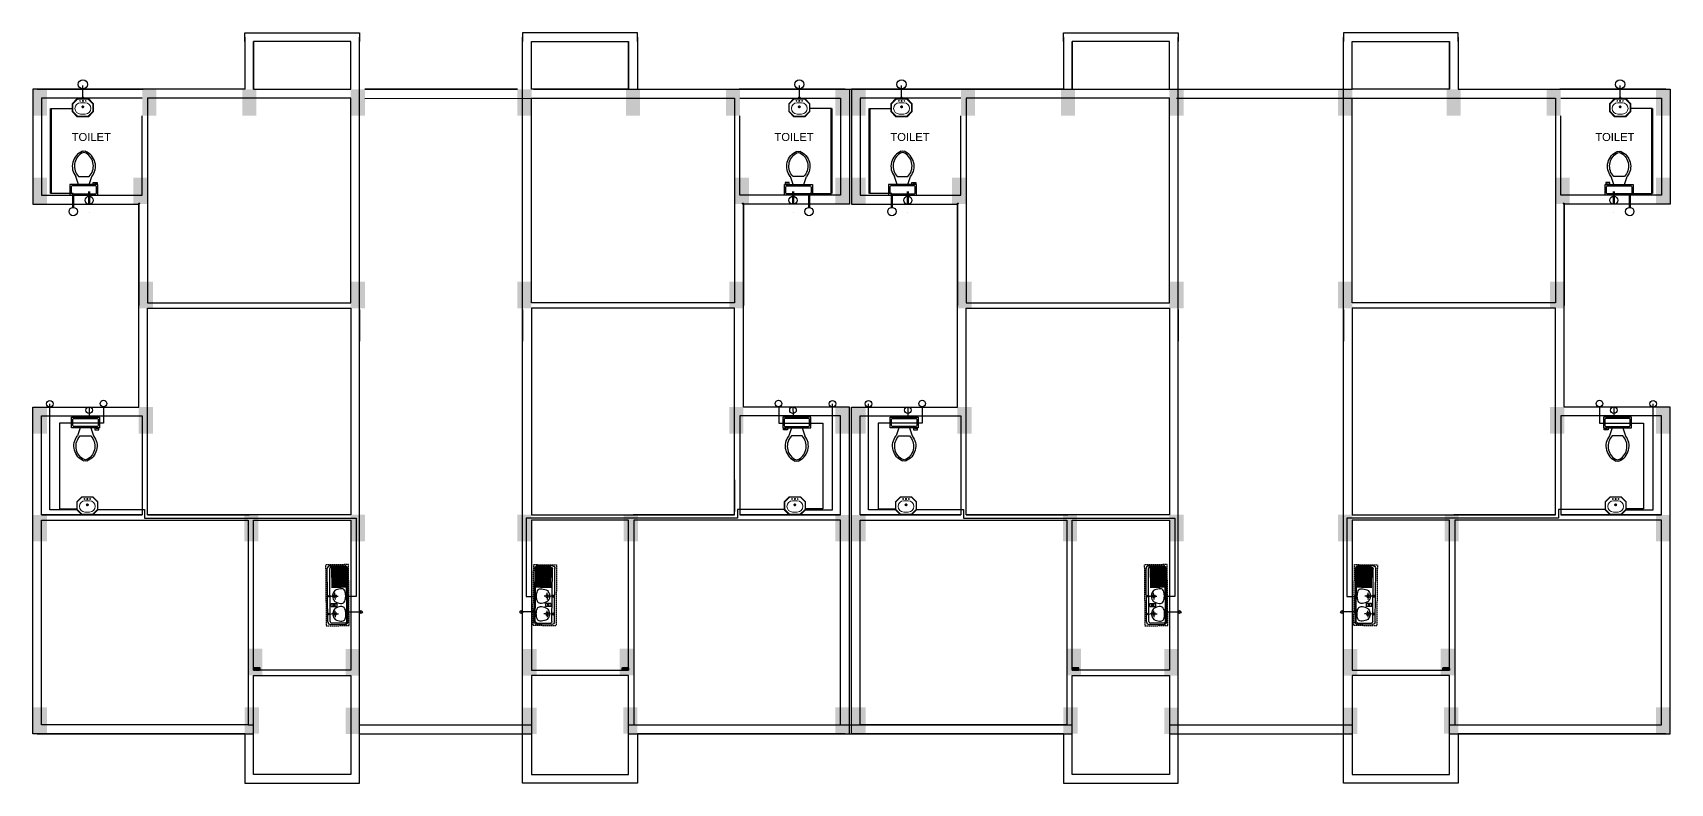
# Model space of a CAD drawing. Header units: metres. Extents: x -2370498 to 1228044, y -644254 to 236701.
# Drawn here: x 319093 to 365446, y -2866 to 18384 of the extents above; entities that cross this region are included whole.
import ezdxf

# ---------------------------------------------------------------- set-up
doc = ezdxf.new("R2010")
doc.units = ezdxf.units.M
doc.header["$MEASUREMENT"] = 0
doc.linetypes.add('AI9-LType1', pattern=[0.879429, 0.586286, -0.293143])
for name, color, linetype in [('Beam', 6, 'Continuous'), ('text', 1, 'Continuous'), ('TOILET SAMBLE', 181, 'Continuous')]:
    doc.layers.add(name, color=color, linetype=linetype)
doc.styles.get("Standard").update_dxf_attribs({"font": 'arial.ttf'})

# ---------------------------------------------------------------- blocks, each defined once
blk = doc.blocks.new('Toilet - top')
for p, q in [((-10, -8.5), (-8, -8.5)), ((-10, -9.5), (-10, -8.5)), ((-7, -9.5), (-10, -9.5)), ((-8, -8.5), (-8, -8)), ((-7, -8), (-7, -9.5)), ((-4, -8), (-6, -14)), ((4, -8), (6, -14)), ((9.5, -6), (9.5, -2)), ((4, -14), (-4, -14))]:
    blk.add_line(p, q)
blk.add_lwpolyline([(10.5, -8), (10.5, 0), (-10.5, 0), (-10.5, -8)], close=True)
for points in [[(-9.5, -2), (-9.5, -6)], [(8.5, -1), (-8.5, -1)], [(-8.5, -7), (8.5, -7)]]:
    blk.add_lwpolyline(points)
for centre, radius, start, end in [((-8.6, -1.9), 0.884, 81.8699, 188.1301), ((-8.6, -6.1), 0.884, 171.8699, 278.1301), ((8.6, -1.9), 0.884, 351.8699, 98.1301), ((8.6, -6.1), 0.884, 261.8699, 8.1301), ((3.5, -21.6), 12.2, 141.4691, 247.9714), ((4.2, -21.8), 11.3, 136.3677, 238.9468), ((-3.5, -21.6), 12.2, 292.0284, 38.5307), ((-4.2, -21.8), 11.3, 301.053, 43.6321), ((0, -27.9), 4, 245.7318, 294.2682), ((0, -29), 4, 254.8605, 285.1395)]:
    blk.add_arc(centre, radius, start, end)
blk = doc.blocks.new('OPERA  600x510x850 ( врезная)')
at = {"lineweight": 13}
for p, q in [((-313, 15), (-453, -128)), ((-307, 0), (-439, -135)), ((-313, 15), (7, 15)), ((-307, 0), (0, 0)), ((0, 0), (132, -135)), ((7, 15), (147, -128)), ((-453, -353), (-453, -128)), ((-453, -240), (-453, -128)), ((-453, -353), (-313, -495)), ((-439, -244), (-439, -135)), ((-439, -346), (-439, -135)), ((-439, -346), (-306, -481)), ((0, -481), (132, -346)), ((7, -495), (147, -353)), ((132, -135), (132, -346)), ((147, -128), (147, -353)), ((7, -495), (-313, -495)), ((0, -481), (-306, -481))]:
    blk.add_line(p, q, dxfattribs=at)
at = {"lineweight": 5}
for p, q in [((-248, -50), (-220, -50)), ((-233, -36), (-233, -63)), ((-88, -101), (-219, -101)), ((-88, -421), (-219, -421)), ((-190, -215), (-115, -215)), ((-175, -50), (-132, -50)), ((-153, -32), (-153, -69)), ((-153, -178), (-153, -251)), ((-90, -50), (-59, -50)), ((-73, -37), (-73, -64))]:
    blk.add_line(p, q, dxfattribs=at)
for centre, radius in [((-233, -50), 10), ((-153, -215), 30), ((-153, -50), 15), ((-73, -50), 10)]:
    blk.add_circle(centre, radius, dxfattribs=at)
at = {"lineweight": 13}
blk.add_circle((-153, -215), 25, dxfattribs=at)
at = {"lineweight": 5}
for centre, start, end in [((-219, -261), 90, 270), ((-88, -261), 270, 90)]:
    blk.add_arc(centre, 160, start, end, dxfattribs=at)
blk = doc.blocks.new('20')
at = {"color": 0, "linetype": 'AI9-LType1'}
for p, q in [((3814.6, 13586.9), (3814.6, 13516.5)), ((4002.2, 13586.9), (3814.6, 13586.9)), ((4002.2, 13516.5), (4002.2, 13586.9)), ((3814.6, 13516.5), (4002.2, 13516.5))]:
    blk.add_line(p, q, dxfattribs=at)
at = {"color": 0}
for p, q in [((3817.9, 13529.2), (3817.9, 13575.7)), ((3821.4, 13534), (3821.4, 13575.5)), ((3885.3, 13574.4), (3822.7, 13574.5)), ((3885.3, 13572.5), (3822.7, 13572.6)), ((3885.3, 13570.6), (3822.7, 13570.7)), ((3885.3, 13568.7), (3822.7, 13568.8)), ((3885.3, 13566.8), (3822.7, 13566.9)), ((3885.3, 13564.9), (3822.7, 13565)), ((3885.3, 13563), (3822.7, 13563.1)), ((3885.3, 13561.1), (3822.7, 13561.2)), ((3885.3, 13559.2), (3822.7, 13559.3)), ((3885.3, 13557.3), (3822.7, 13557.4)), ((3885.3, 13555.4), (3822.7, 13555.5)), ((3885.3, 13576.3), (3823.6, 13576.4)), ((3825.5, 13583.3), (3990.4, 13583.3)), ((3989.5, 13580.4), (3826.3, 13580.4)), ((3911.1, 13548.6), (3911.1, 13554.3)), ((3966, 13548.6), (3966, 13554.3)), ((3994.4, 13575.5), (3994.4, 13534)), ((3998, 13529.2), (3998, 13575.7)), ((3885.3, 13553.5), (3822.7, 13553.6)), ((3885.3, 13551.6), (3822.7, 13551.7)), ((3885.3, 13549.7), (3822.7, 13549.8)), ((3885.3, 13547.8), (3822.7, 13547.9)), ((3885.3, 13545.9), (3822.7, 13546)), ((3885.3, 13544), (3822.7, 13544.1)), ((3885.3, 13542.1), (3822.7, 13542.2)), ((3885.3, 13540.2), (3822.7, 13540.3)), ((3885.3, 13538.3), (3822.7, 13538.4)), ((3885.3, 13536.4), (3822.7, 13536.4)), ((3822.7, 13534.5), (3885.3, 13534.4)), ((3990.4, 13521.6), (3825.5, 13521.6)), ((3989.5, 13529.1), (3826.3, 13529.1)), ((3906.8, 13544.3), (3901.1, 13544.3)), ((3911.1, 13540), (3911.1, 13534.3)), ((3911.1, 13522.2), (3911.1, 13533.2)), ((3915.4, 13544.3), (3921.1, 13544.3)), ((3933.9, 13533.5), (3933.9, 13548.3)), ((3935.1, 13549.5), (3942, 13549.5)), ((3942, 13532.3), (3935.1, 13532.3)), ((3943.2, 13533.5), (3943.2, 13548.3)), ((3961.7, 13544.3), (3956, 13544.3)), ((3966, 13540), (3966, 13534.3)), ((3966, 13522.2), (3966, 13533.2)), ((3970.3, 13544.3), (3976, 13544.3))]:
    blk.add_line(p, q, dxfattribs=at)
for centre, radius in [((3911.1, 13544.3), 4.3), ((3911.1, 13525.7), 2.42), ((3911.1, 13544.3), 1.72), ((3938.6, 13541), 3.11), ((3938.6, 13541), 1.99), ((3966, 13544.3), 4.3), ((3966, 13525.7), 2.42), ((3966, 13544.3), 1.72)]:
    blk.add_circle(centre, radius, dxfattribs=at)
for points in [[(3825.5, 13583.3), (3821.3, 13583.3), (3817.9, 13579.9), (3817.9, 13575.7)], [(3826.3, 13580.4), (3823.6, 13580.4), (3821.4, 13578.2), (3821.4, 13575.5)], [(3889.4, 13568.3), (3888.4, 13566.1), (3888.2, 13563.7), (3888.6, 13561.4)], [(3888.6, 13561.4), (3889.4, 13555.3), (3891.3, 13549.4), (3894.3, 13544)], [(3892, 13572.6), (3890.8, 13571.4), (3889.9, 13569.9), (3889.4, 13568.3)], [(3906.7, 13577.1), (3901.5, 13576.9), (3896.4, 13575.4), (3892, 13572.6)], [(3908.4, 13577.3), (3907.8, 13577.2), (3907.3, 13577.1), (3906.7, 13576.9)], [(3915.7, 13577.1), (3913.2, 13577.5), (3910.8, 13577.6), (3908.4, 13577.3)], [(3930.4, 13572.6), (3925.9, 13575.4), (3920.9, 13576.9), (3915.7, 13577.1)], [(3928, 13544), (3931, 13549.4), (3932.9, 13555.3), (3933.7, 13561.4)], [(3933, 13568.3), (3932.5, 13569.9), (3931.6, 13571.4), (3930.4, 13572.6)], [(3933.7, 13561.4), (3934.2, 13563.7), (3933.9, 13566.1), (3933, 13568.3)], [(3944.1, 13568.3), (3943.2, 13566.1), (3942.9, 13563.7), (3943.4, 13561.4)], [(3943.4, 13561.4), (3944.1, 13555.3), (3946.1, 13549.4), (3949, 13544)], [(3946.7, 13572.6), (3945.5, 13571.4), (3944.6, 13569.9), (3944.1, 13568.3)], [(3961.4, 13577.1), (3956.2, 13576.9), (3951.1, 13575.4), (3946.7, 13572.6)], [(3968.7, 13577.3), (3966.3, 13577.6), (3963.8, 13577.5), (3961.4, 13577.1)], [(3970.4, 13576.9), (3969.8, 13577.1), (3969.3, 13577.2), (3968.7, 13577.3)], [(3985.1, 13572.6), (3980.7, 13575.4), (3975.6, 13576.9), (3970.4, 13577.1)], [(3982.8, 13544), (3985.8, 13549.4), (3987.7, 13555.3), (3988.5, 13561.4)], [(3987.7, 13568.3), (3987.2, 13569.9), (3986.3, 13571.4), (3985.1, 13572.6)], [(3988.5, 13561.4), (3988.9, 13563.7), (3988.7, 13566.1), (3987.7, 13568.3)], [(3994.4, 13575.5), (3994.4, 13578.2), (3992.2, 13580.4), (3989.5, 13580.4)], [(3998, 13575.7), (3998, 13579.9), (3994.6, 13583.3), (3990.4, 13583.3)], [(3817.9, 13529.2), (3817.9, 13525), (3821.3, 13521.6), (3825.5, 13521.6)], [(3821.4, 13534), (3821.4, 13531.3), (3823.6, 13529.1), (3826.3, 13529.1)], [(3894.3, 13544), (3897.4, 13541), (3901.3, 13538.9), (3905.5, 13537.8)], [(3905.5, 13537.8), (3909.2, 13536.7), (3913.1, 13536.7), (3916.8, 13537.8)], [(3916.8, 13537.8), (3921.1, 13538.9), (3924.9, 13541), (3928, 13544)], [(3935.1, 13549.5), (3934.4, 13549.5), (3933.9, 13549), (3933.9, 13548.3)], [(3933.9, 13533.5), (3933.9, 13532.8), (3934.4, 13532.3), (3935.1, 13532.3)], [(3943.2, 13548.3), (3943.2, 13549), (3942.6, 13549.5), (3942, 13549.5)], [(3942, 13532.3), (3942.6, 13532.3), (3943.2, 13532.8), (3943.2, 13533.5)], [(3949, 13544), (3952.2, 13541), (3956, 13538.9), (3960.3, 13537.8)], [(3960.3, 13537.8), (3963.9, 13536.7), (3967.9, 13536.7), (3971.6, 13537.8)], [(3971.6, 13537.8), (3975.8, 13538.9), (3979.7, 13541), (3982.8, 13544)], [(3989.5, 13529.1), (3992.2, 13529.1), (3994.4, 13531.3), (3994.4, 13534)], [(3990.4, 13521.6), (3994.6, 13521.6), (3998, 13525), (3998, 13529.2)]]:
    blk.add_open_spline(points, degree=3, dxfattribs=at)

msp = doc.modelspace()

# ---------------------------------------------------------------- hatches: boundary and pattern name
at = {"layer": 'Beam', "true_color": 0xed1f24}
h = msp.add_hatch(color=240, dxfattribs=at)
h.dxf.hatch_style = 1
h.paths.add_polyline_path([(319492.96751, 16785.17393), (319092.96751, 16785.17393), (319092.96751, 16035.17393), (319492.96751, 16035.17393)])
h = msp.add_hatch(color=240, dxfattribs=at)
h.dxf.hatch_style = 1
h.paths.add_polyline_path([(322592.49871, 16784.54225), (322192.49871, 16784.54225), (322192.49871, 16034.54225), (322592.49871, 16034.54225)])
h = msp.add_hatch(color=240, dxfattribs=at)
h.dxf.hatch_style = 1
h.paths.add_polyline_path([(325422.15796, 16783.54258), (325022.15796, 16783.54258), (325022.15796, 16033.54258), (325422.15796, 16033.54258)])
h = msp.add_hatch(color=240, dxfattribs=at)
h.dxf.hatch_style = 1
h.paths.add_polyline_path([(328493.90528, 16784.2246), (328093.90528, 16784.2246), (328093.90528, 16034.2246), (328493.90528, 16034.2246)])
h = msp.add_hatch(color=240, dxfattribs=at)
h.dxf.hatch_style = 1
h.paths.add_polyline_path([(332811.3617, 16784.2246), (333211.3617, 16784.2246), (333211.3617, 16034.2246), (332811.3617, 16034.2246)])
h = msp.add_hatch(color=240, dxfattribs=at)
h.dxf.hatch_style = 1
h.paths.add_polyline_path([(335883.10903, 16783.54258), (336283.10903, 16783.54258), (336283.10903, 16033.54258), (335883.10903, 16033.54258)])
h = msp.add_hatch(color=240, dxfattribs=at)
h.dxf.hatch_style = 1
h.paths.add_polyline_path([(338712.76828, 16784.54225), (339112.76828, 16784.54225), (339112.76828, 16034.54225), (338712.76828, 16034.54225)])
h = msp.add_hatch(color=240, dxfattribs=at)
h.dxf.hatch_style = 1
h.paths.add_polyline_path([(341812.29947, 16785.17393), (342212.29947, 16785.17393), (342212.29947, 16035.17393), (341812.29947, 16035.17393)])
h = msp.add_hatch(color=240, dxfattribs=at)
h.dxf.hatch_style = 1
h.paths.add_polyline_path([(342667.49212, 16785.17393), (342267.49212, 16785.17393), (342267.49212, 16035.17393), (342667.49212, 16035.17393)])
h = msp.add_hatch(color=240, dxfattribs=at)
h.dxf.hatch_style = 1
h.paths.add_polyline_path([(345767.02332, 16784.54225), (345367.02332, 16784.54225), (345367.02332, 16034.54225), (345767.02332, 16034.54225)])
h = msp.add_hatch(color=240, dxfattribs=at)
h.dxf.hatch_style = 1
h.paths.add_polyline_path([(348596.68256, 16783.54258), (348196.68256, 16783.54258), (348196.68256, 16033.54258), (348596.68256, 16033.54258)])
h = msp.add_hatch(color=240, dxfattribs=at)
h.dxf.hatch_style = 1
h.paths.add_polyline_path([(351668.42989, 16784.2246), (351268.42989, 16784.2246), (351268.42989, 16034.2246), (351668.42989, 16034.2246)])
h = msp.add_hatch(color=240, dxfattribs=at)
h.dxf.hatch_style = 1
h.paths.add_polyline_path([(356044.89745, 16784.2246), (356444.89745, 16784.2246), (356444.89745, 16034.2246), (356044.89745, 16034.2246)])
h = msp.add_hatch(color=240, dxfattribs=at)
h.dxf.hatch_style = 1
h.paths.add_polyline_path([(359116.64478, 16783.54258), (359516.64478, 16783.54258), (359516.64478, 16033.54258), (359116.64478, 16033.54258)])
h = msp.add_hatch(color=240, dxfattribs=at)
h.dxf.hatch_style = 1
h.paths.add_polyline_path([(361946.30403, 16784.54225), (362346.30403, 16784.54225), (362346.30403, 16034.54225), (361946.30403, 16034.54225)])
h = msp.add_hatch(color=240, dxfattribs=at)
h.dxf.hatch_style = 1
h.paths.add_polyline_path([(365045.83522, 16785.17393), (365445.83522, 16785.17393), (365445.83522, 16035.17393), (365045.83522, 16035.17393)])
h = msp.add_hatch(color=240, dxfattribs=at)
h.dxf.hatch_style = 1
h.paths.add_polyline_path([(319494.21951, 14284.1308), (319094.21951, 14284.1308), (319094.21951, 13534.1308), (319494.21951, 13534.1308)])
h = msp.add_hatch(color=240, dxfattribs=at)
h.dxf.hatch_style = 1
h.paths.add_polyline_path([(322341.21982, 14284.1308), (321941.21982, 14284.1308), (321941.21982, 13534.1308), (322341.21982, 13534.1308)])
h = msp.add_hatch(color=240, dxfattribs=at)
h.dxf.hatch_style = 1
h.paths.add_polyline_path([(338964.04716, 14284.1308), (339364.04716, 14284.1308), (339364.04716, 13534.1308), (338964.04716, 13534.1308)])
h = msp.add_hatch(color=240, dxfattribs=at)
h.dxf.hatch_style = 1
h.paths.add_polyline_path([(341811.04747, 14284.1308), (342211.04747, 14284.1308), (342211.04747, 13534.1308), (341811.04747, 13534.1308)])
h = msp.add_hatch(color=240, dxfattribs=at)
h.dxf.hatch_style = 1
h.paths.add_polyline_path([(342668.74412, 14284.1308), (342268.74412, 14284.1308), (342268.74412, 13534.1308), (342668.74412, 13534.1308)])
h = msp.add_hatch(color=240, dxfattribs=at)
h.dxf.hatch_style = 1
h.paths.add_polyline_path([(345515.74443, 14284.1308), (345115.74443, 14284.1308), (345115.74443, 13534.1308), (345515.74443, 13534.1308)])
h = msp.add_hatch(color=240, dxfattribs=at)
h.dxf.hatch_style = 1
h.paths.add_polyline_path([(362197.58291, 14284.1308), (362597.58291, 14284.1308), (362597.58291, 13534.1308), (362197.58291, 13534.1308)])
h = msp.add_hatch(color=240, dxfattribs=at)
h.dxf.hatch_style = 1
h.paths.add_polyline_path([(365044.58322, 14284.1308), (365444.58322, 14284.1308), (365444.58322, 13534.1308), (365044.58322, 13534.1308)])
h = msp.add_hatch(color=240, dxfattribs=at)
h.dxf.hatch_style = 1
h.paths.add_polyline_path([(322494.21951, 11334.1308), (322094.21951, 11334.1308), (322094.21951, 10584.1308), (322494.21951, 10584.1308)])
h = msp.add_hatch(color=240, dxfattribs=at)
h.dxf.hatch_style = 1
h.paths.add_polyline_path([(328494.21951, 11334.1308), (328094.21951, 11334.1308), (328094.21951, 10584.1308), (328494.21951, 10584.1308)])
h = msp.add_hatch(color=240, dxfattribs=at)
h.dxf.hatch_style = 1
h.paths.add_polyline_path([(332811.04747, 11334.1308), (333211.04747, 11334.1308), (333211.04747, 10584.1308), (332811.04747, 10584.1308)])
h = msp.add_hatch(color=240, dxfattribs=at)
h.dxf.hatch_style = 1
h.paths.add_polyline_path([(338811.04747, 11334.1308), (339211.04747, 11334.1308), (339211.04747, 10584.1308), (338811.04747, 10584.1308)])
h = msp.add_hatch(color=240, dxfattribs=at)
h.dxf.hatch_style = 1
h.paths.add_polyline_path([(345668.74412, 11334.1308), (345268.74412, 11334.1308), (345268.74412, 10584.1308), (345668.74412, 10584.1308)])
h = msp.add_hatch(color=240, dxfattribs=at)
h.dxf.hatch_style = 1
h.paths.add_polyline_path([(351668.74412, 11334.1308), (351268.74412, 11334.1308), (351268.74412, 10584.1308), (351668.74412, 10584.1308)])
h = msp.add_hatch(color=240, dxfattribs=at)
h.dxf.hatch_style = 1
h.paths.add_polyline_path([(356044.58322, 11334.1308), (356444.58322, 11334.1308), (356444.58322, 10584.1308), (356044.58322, 10584.1308)])
h = msp.add_hatch(color=240, dxfattribs=at)
h.dxf.hatch_style = 1
h.paths.add_polyline_path([(362044.58322, 11334.1308), (362444.58322, 11334.1308), (362444.58322, 10584.1308), (362044.58322, 10584.1308)])
h = msp.add_hatch(color=240, dxfattribs=at)
h.dxf.hatch_style = 1
h.paths.add_polyline_path([(319494.21951, 7782.79871), (319094.21951, 7782.79871), (319094.21951, 7032.79871), (319494.21951, 7032.79871)])
h = msp.add_hatch(color=240, dxfattribs=at)
h.dxf.hatch_style = 1
h.paths.add_polyline_path([(322494.91527, 7785.07562), (322094.91527, 7785.07562), (322094.91527, 7035.07562), (322494.91527, 7035.07562)])
h = msp.add_hatch(color=240, dxfattribs=at)
h.dxf.hatch_style = 1
h.paths.add_polyline_path([(338810.35171, 7785.07562), (339210.35171, 7785.07562), (339210.35171, 7035.07562), (338810.35171, 7035.07562)])
h = msp.add_hatch(color=240, dxfattribs=at)
h.dxf.hatch_style = 1
h.paths.add_polyline_path([(341811.04747, 7782.79871), (342211.04747, 7782.79871), (342211.04747, 7032.79871), (341811.04747, 7032.79871)])
h = msp.add_hatch(color=240, dxfattribs=at)
h.dxf.hatch_style = 1
h.paths.add_polyline_path([(342668.74412, 7782.79871), (342268.74412, 7782.79871), (342268.74412, 7032.79871), (342668.74412, 7032.79871)])
h = msp.add_hatch(color=240, dxfattribs=at)
h.dxf.hatch_style = 1
h.paths.add_polyline_path([(345669.43988, 7785.07562), (345269.43988, 7785.07562), (345269.43988, 7035.07562), (345669.43988, 7035.07562)])
h = msp.add_hatch(color=240, dxfattribs=at)
h.dxf.hatch_style = 1
h.paths.add_polyline_path([(362043.88746, 7785.07562), (362443.88746, 7785.07562), (362443.88746, 7035.07562), (362043.88746, 7035.07562)])
h = msp.add_hatch(color=240, dxfattribs=at)
h.dxf.hatch_style = 1
h.paths.add_polyline_path([(365044.58322, 7782.79871), (365444.58322, 7782.79871), (365444.58322, 7032.79871), (365044.58322, 7032.79871)])
h = msp.add_hatch(color=240, dxfattribs=at)
h.dxf.hatch_style = 1
h.paths.add_polyline_path([(319494.21951, 4731.53782), (319094.21951, 4731.53782), (319094.21951, 3981.53782), (319494.21951, 3981.53782)])
h = msp.add_hatch(color=240, dxfattribs=at)
h.dxf.hatch_style = 1
h.paths.add_polyline_path([(325480.53952, 4734.7949), (325080.53952, 4734.7949), (325080.53952, 3984.7949), (325480.53952, 3984.7949)])
h = msp.add_hatch(color=240, dxfattribs=at)
h.dxf.hatch_style = 1
h.paths.add_polyline_path([(328494.21951, 4738.41367), (328094.21951, 4738.41367), (328094.21951, 3988.41367), (328494.21951, 3988.41367)])
h = msp.add_hatch(color=240, dxfattribs=at)
h.dxf.hatch_style = 1
h.paths.add_polyline_path([(332811.04747, 4738.41367), (333211.04747, 4738.41367), (333211.04747, 3988.41367), (332811.04747, 3988.41367)])
h = msp.add_hatch(color=240, dxfattribs=at)
h.dxf.hatch_style = 1
h.paths.add_polyline_path([(335824.72747, 4734.7949), (336224.72747, 4734.7949), (336224.72747, 3984.7949), (335824.72747, 3984.7949)])
h = msp.add_hatch(color=240, dxfattribs=at)
h.dxf.hatch_style = 1
h.paths.add_polyline_path([(341811.04747, 4731.53782), (342211.04747, 4731.53782), (342211.04747, 3981.53782), (341811.04747, 3981.53782)])
h = msp.add_hatch(color=240, dxfattribs=at)
h.dxf.hatch_style = 1
h.paths.add_polyline_path([(342668.74412, 4731.53782), (342268.74412, 4731.53782), (342268.74412, 3981.53782), (342668.74412, 3981.53782)])
h = msp.add_hatch(color=240, dxfattribs=at)
h.dxf.hatch_style = 1
h.paths.add_polyline_path([(348655.06413, 4734.7949), (348255.06413, 4734.7949), (348255.06413, 3984.7949), (348655.06413, 3984.7949)])
h = msp.add_hatch(color=240, dxfattribs=at)
h.dxf.hatch_style = 1
h.paths.add_polyline_path([(351668.74412, 4738.41367), (351268.74412, 4738.41367), (351268.74412, 3988.41367), (351668.74412, 3988.41367)])
h = msp.add_hatch(color=240, dxfattribs=at)
h.dxf.hatch_style = 1
h.paths.add_polyline_path([(356044.58322, 4738.41367), (356444.58322, 4738.41367), (356444.58322, 3988.41367), (356044.58322, 3988.41367)])
h = msp.add_hatch(color=240, dxfattribs=at)
h.dxf.hatch_style = 1
h.paths.add_polyline_path([(359058.26322, 4734.7949), (359458.26322, 4734.7949), (359458.26322, 3984.7949), (359058.26322, 3984.7949)])
h = msp.add_hatch(color=240, dxfattribs=at)
h.dxf.hatch_style = 1
h.paths.add_polyline_path([(365044.58322, 4731.53782), (365444.58322, 4731.53782), (365444.58322, 3981.53782), (365044.58322, 3981.53782)])
h = msp.add_hatch(color=240, dxfattribs=at)
h.dxf.hatch_style = 1
h.paths.add_polyline_path([(325594.20434, 942.74217), (325194.20434, 942.74217), (325194.20434, 192.74217), (325594.20434, 192.74217)])
h = msp.add_hatch(color=240, dxfattribs=at)
h.dxf.hatch_style = 1
h.paths.add_polyline_path([(328350.14551, 934.1308), (327950.14551, 934.1308), (327950.14551, 184.1308), (328350.14551, 184.1308)])
h = msp.add_hatch(color=240, dxfattribs=at)
h.dxf.hatch_style = 1
h.paths.add_polyline_path([(332955.12148, 934.1308), (333355.12148, 934.1308), (333355.12148, 184.1308), (332955.12148, 184.1308)])
h = msp.add_hatch(color=240, dxfattribs=at)
h.dxf.hatch_style = 1
h.paths.add_polyline_path([(335711.06264, 942.74217), (336111.06264, 942.74217), (336111.06264, 192.74217), (335711.06264, 192.74217)])
h = msp.add_hatch(color=240, dxfattribs=at)
h.dxf.hatch_style = 1
h.paths.add_polyline_path([(348768.72895, 942.74217), (348368.72895, 942.74217), (348368.72895, 192.74217), (348768.72895, 192.74217)])
h = msp.add_hatch(color=240, dxfattribs=at)
h.dxf.hatch_style = 1
h.paths.add_polyline_path([(351524.67012, 934.1308), (351124.67012, 934.1308), (351124.67012, 184.1308), (351524.67012, 184.1308)])
h = msp.add_hatch(color=240, dxfattribs=at)
h.dxf.hatch_style = 1
h.paths.add_polyline_path([(356188.65723, 934.1308), (356588.65723, 934.1308), (356588.65723, 184.1308), (356188.65723, 184.1308)])
h = msp.add_hatch(color=240, dxfattribs=at)
h.dxf.hatch_style = 1
h.paths.add_polyline_path([(358944.59839, 942.74217), (359344.59839, 942.74217), (359344.59839, 192.74217), (358944.59839, 192.74217)])
h = msp.add_hatch(color=240, dxfattribs=at)
h.dxf.hatch_style = 1
h.paths.add_polyline_path([(319494.21951, -715.8692), (319094.21951, -715.8692), (319094.21951, -1465.8692), (319494.21951, -1465.8692)])
h = msp.add_hatch(color=240, dxfattribs=at)
h.dxf.hatch_style = 1
h.paths.add_polyline_path([(325494.21951, -715.32911), (325094.21951, -715.32911), (325094.21951, -1465.32911), (325494.21951, -1465.32911)])
h = msp.add_hatch(color=240, dxfattribs=at)
h.dxf.hatch_style = 1
h.paths.add_polyline_path([(328347.19497, -725.3785), (327947.19497, -725.3785), (327947.19497, -1475.3785), (328347.19497, -1475.3785)])
h = msp.add_hatch(color=240, dxfattribs=at)
h.dxf.hatch_style = 1
h.paths.add_polyline_path([(332958.07201, -725.3785), (333358.07201, -725.3785), (333358.07201, -1475.3785), (332958.07201, -1475.3785)])
h = msp.add_hatch(color=240, dxfattribs=at)
h.dxf.hatch_style = 1
h.paths.add_polyline_path([(335811.04747, -715.32911), (336211.04747, -715.32911), (336211.04747, -1465.32911), (335811.04747, -1465.32911)])
h = msp.add_hatch(color=240, dxfattribs=at)
h.dxf.hatch_style = 1
h.paths.add_polyline_path([(341811.04747, -715.8692), (342211.04747, -715.8692), (342211.04747, -1465.8692), (341811.04747, -1465.8692)])
h = msp.add_hatch(color=240, dxfattribs=at)
h.dxf.hatch_style = 1
h.paths.add_polyline_path([(342668.74412, -715.8692), (342268.74412, -715.8692), (342268.74412, -1465.8692), (342668.74412, -1465.8692)])
h = msp.add_hatch(color=240, dxfattribs=at)
h.dxf.hatch_style = 1
h.paths.add_polyline_path([(348668.74412, -715.32911), (348268.74412, -715.32911), (348268.74412, -1465.32911), (348668.74412, -1465.32911)])
h = msp.add_hatch(color=240, dxfattribs=at)
h.dxf.hatch_style = 1
h.paths.add_polyline_path([(351521.71958, -725.3785), (351121.71958, -725.3785), (351121.71958, -1475.3785), (351521.71958, -1475.3785)])
h = msp.add_hatch(color=240, dxfattribs=at)
h.dxf.hatch_style = 1
h.paths.add_polyline_path([(356191.60776, -725.3785), (356591.60776, -725.3785), (356591.60776, -1475.3785), (356191.60776, -1475.3785)])
h = msp.add_hatch(color=240, dxfattribs=at)
h.dxf.hatch_style = 1
h.paths.add_polyline_path([(359044.58322, -715.32911), (359444.58322, -715.32911), (359444.58322, -1465.32911), (359044.58322, -1465.32911)])
h = msp.add_hatch(color=240, dxfattribs=at)
h.dxf.hatch_style = 1
h.paths.add_polyline_path([(365044.58322, -715.8692), (365444.58322, -715.8692), (365444.58322, -1465.8692), (365044.58322, -1465.8692)])

# ---------------------------------------------------------------- linework, layer by layer
at = {"layer": 'Beam', "color": 7}
for p, q in [((319219.21951, 16784.1308), (322219.21951, 16784.1308)), ((332810.9997, 16785.03937), (328493.06952, 16785.03937)), ((328494.88755, 16785.03937), (332810.9997, 16785.03937)), ((333268.21988, 16784.1308), (356444.58322, 16784.1308)), ((342086.04747, 16784.1308), (339086.04747, 16784.1308)), ((342393.74412, 16784.1308), (345393.74412, 16784.1308)), ((365319.58322, 16784.1308), (362319.58322, 16784.1308)), ((320512.41577, 16515.00516), (320512.41577, 16552.30212)), ((322344.21951, 16534.1308), (322344.21951, 15988.8024)), ((328094.21951, 16534.1308), (322344.21951, 16534.1308)), ((328094.21951, 16534.1308), (328037.0471, 16534.1308)), ((328094.21951, 10734.1308), (328094.21951, 16534.1308)), ((328492.10704, 16524.70315), (333211.04747, 16534.1308)), ((333211.04747, 10734.1308), (333211.04747, 16534.1308)), ((333211.04747, 16534.1308), (333268.21988, 16534.1308)), ((333211.04747, 16534.1308), (338961.04747, 16534.1308)), ((338961.04747, 16534.1308), (338961.04747, 15988.8024)), ((340792.85122, 16515.00516), (340792.85122, 16552.30212)), ((343686.94037, 16515.00516), (343686.94037, 16552.30212)), ((345518.74412, 16534.1308), (345518.74412, 15988.8024)), ((351268.74412, 16534.1308), (345518.74412, 16534.1308)), ((351268.74412, 16534.1308), (351211.57171, 16534.1308)), ((351268.74412, 10734.1308), (351268.74412, 16534.1308)), ((351469.64266, 16533.76697), (356501.75563, 16534.1308)), ((356444.58322, 10734.1308), (356444.58322, 16534.1308)), ((356444.58322, 16534.1308), (356501.75563, 16534.1308)), ((356444.58322, 16534.1308), (362194.58322, 16534.1308)), ((362194.58322, 16534.1308), (362194.58322, 15988.8024)), ((364026.38697, 16515.00516), (364026.38697, 16552.30212)), ((322194.21951, 15103.06556), (322194.21951, 16029.70174)), ((322344.21951, 15988.8024), (322344.21951, 15088.80488)), ((338961.04747, 15988.8024), (338961.04747, 15088.80488)), ((339111.04747, 15103.06556), (339111.04747, 16029.70174)), ((345368.74412, 15103.06556), (345368.74412, 16029.70174)), ((345518.74412, 15988.8024), (345518.74412, 15088.80488)), ((362194.58322, 15988.8024), (362194.58322, 15088.80488)), ((362344.58322, 15103.06556), (362344.58322, 16029.70174)), ((322344.21951, 15088.80488), (322344.21951, 13659.1308)), ((338961.04747, 15088.80488), (338961.04747, 13659.1308)), ((345518.74412, 15088.80488), (345518.74412, 13659.1308)), ((362194.58322, 15088.80488), (362194.58322, 13659.1308)), ((322344.21951, 13659.1308), (322344.21951, 10734.1308)), ((338961.04747, 13659.1308), (338961.04747, 10734.1308)), ((345518.74412, 13659.1308), (345518.74412, 10734.1308)), ((362194.58322, 13659.1308), (362194.58322, 10734.1308)), ((320691.29675, 13296.25549), (320691.29675, 13296.25549)), ((340613.97023, 13296.25549), (340613.97023, 13296.25549)), ((343865.82136, 13296.25549), (343865.82136, 13296.25549)), ((363847.50598, 13296.25549), (363847.50598, 13296.25549)), ((322344.21951, 10734.1308), (328094.21951, 10734.1308)), ((326106.63148, 10734.1308), (328094.21951, 10734.1308)), ((338961.04747, 10734.1308), (333211.04747, 10734.1308)), ((335198.6355, 10734.1308), (333211.04747, 10734.1308)), ((345518.74412, 10734.1308), (351268.74412, 10734.1308)), ((349281.15609, 10734.1308), (351268.74412, 10734.1308)), ((362194.58322, 10734.1308), (356444.58322, 10734.1308)), ((358432.17125, 10734.1308), (356444.58322, 10734.1308)), ((319094.21951, -1340.8692), (319094.21951, 4659.1308)), ((319344.21951, 4734.1308), (322194.21951, 4734.1308)), ((322344.21951, 4734.1308), (325219.21951, 4734.1308)), ((338961.04747, 4734.1308), (336086.04747, 4734.1308)), ((341961.04747, 4734.1308), (339111.04747, 4734.1308)), ((342211.04747, -1340.8692), (342211.04747, 4659.1308)), ((342268.74412, -1340.8692), (342268.74412, 4659.1308)), ((342518.74412, 4734.1308), (345368.74412, 4734.1308)), ((345518.74412, 4734.1308), (348393.74412, 4734.1308)), ((362194.58322, 4734.1308), (359319.58322, 4734.1308)), ((365194.58322, 4734.1308), (362344.58322, 4734.1308)), ((365444.58322, -1340.8692), (365444.58322, 4659.1308)), ((325344.21951, 4584.1308), (325582.8508, 4584.1308)), ((325344.21951, 4584.1308), (328094.21951, 4584.1308)), ((335961.04747, 4584.1308), (333211.04747, 4584.1308)), ((335961.04747, 4584.1308), (335722.41618, 4584.1308)), ((348518.74412, 4584.1308), (348757.37541, 4584.1308)), ((348518.74412, 4584.1308), (351268.74412, 4584.1308)), ((359194.58322, 4584.1308), (356444.58322, 4584.1308)), ((359194.58322, 4584.1308), (358955.95193, 4584.1308)), ((328245.69615, 1983.19225), (328383.74376, 1983.19225)), ((333059.57084, 1983.19225), (332921.52322, 1983.19225)), ((351420.22076, 1983.19225), (351558.26837, 1983.19225)), ((356293.10659, 1983.19225), (356155.05897, 1983.19225)), ((325194.21951, 181.32366), (325194.21951, -706.36049)), ((336111.04747, 181.32366), (336111.04747, -706.36049)), ((348368.74412, 181.32366), (348368.74412, -706.36049)), ((359344.58322, 181.32366), (359344.58322, -706.36049)), ((325194.21951, -1215.8692), (325344.21951, -1215.8692)), ((328344.21951, -1215.8692), (333211.04747, -1215.8692)), ((335961.04747, -1215.8692), (348518.74412, -1215.8692)), ((351268.74412, -1215.8692), (356444.58322, -1215.8692)), ((359194.58322, -1215.8692), (365194.58322, -1215.8692)), ((325094.21951, -1465.8692), (325344.21951, -1465.8692)), ((328344.21951, -1465.8692), (333211.04747, -1465.8692)), ((335961.04747, -1465.8692), (348518.74412, -1465.8692)), ((351268.74412, -1465.8692), (356444.58322, -1465.8692)), ((359194.58322, -1465.8692), (365444.58322, -1465.8692))]:
    msp.add_line(p, q, dxfattribs=at)
at = {"layer": 'Beam', "color": 51}
for p, q in [((320512.41577, 16552.30212), (320512.41577, 16888.63339)), ((340792.85122, 16552.30212), (340792.85122, 16888.63339)), ((343686.94037, 16552.30212), (343686.94037, 16888.63339)), ((364026.38697, 16552.30212), (364026.38697, 16888.63339)), ((319576.12718, 4880.07643), (319576.12718, 7879.59206)), ((341729.1398, 4880.07643), (341729.1398, 7879.59206)), ((342750.65179, 4880.07643), (342750.65179, 7879.59206)), ((364962.67555, 4880.07643), (364962.67555, 7879.59206)), ((320337.57212, 4880.07643), (319576.12718, 4880.07643)), ((340967.69487, 4880.07643), (341729.1398, 4880.07643)), ((343512.09673, 4880.07643), (342750.65179, 4880.07643)), ((364201.23062, 4880.07643), (364962.67555, 4880.07643)), ((328041.00646, 1983.19225), (328245.69615, 1983.19225)), ((333264.26052, 1983.19225), (333059.57084, 1983.19225)), ((351215.53107, 1983.19225), (351420.22076, 1983.19225)), ((356497.79627, 1983.19225), (356293.10659, 1983.19225))]:
    msp.add_line(p, q, dxfattribs=at)
at = {"layer": 'Beam', "color": 1, "lineweight": 120}
for p, q in [((319606.6269, 13831.64293), (319606.6269, 16236.81715)), ((341698.64009, 13831.64293), (341698.64009, 16236.81715)), ((342781.15151, 13831.64293), (342781.15151, 16236.81715)), ((364932.17584, 13831.64293), (364932.17584, 16236.81715))]:
    msp.add_line(p, q, dxfattribs=at)
at = {"layer": 'Beam', "color": 1}
for p, q in [((319606.6269, 16236.81715), (320226.9637, 16236.81715)), ((341698.64009, 16236.81715), (341078.30328, 16236.81715)), ((342781.15151, 16236.81715), (343401.48831, 16236.81715)), ((364932.17584, 16236.81715), (364311.83903, 16236.81715)), ((320237.68402, 13831.64293), (319606.6269, 13831.64293)), ((341067.58297, 13831.64293), (341698.64009, 13831.64293)), ((343412.20863, 13831.64293), (342781.15151, 13831.64293)), ((364301.11872, 13831.64293), (364932.17584, 13831.64293)), ((321094.43955, 7789.78021), (321094.43955, 7329.46057)), ((340210.82743, 7789.78021), (340210.82743, 7329.46057)), ((344268.96416, 7789.78021), (344268.96416, 7329.46057)), ((363444.36318, 7789.78021), (363444.36318, 7329.46057)), ((321094.43955, 7329.46057), (319850.02424, 7329.46057)), ((319850.02424, 7329.46057), (319850.02424, 4907.38771)), ((340210.82743, 7329.46057), (341455.24274, 7329.46057)), ((341455.24274, 7329.46057), (341455.24274, 4907.38771)), ((344268.96416, 7329.46057), (343024.54885, 7329.46057)), ((343024.54885, 7329.46057), (343024.54885, 4907.38771)), ((363444.36318, 7329.46057), (364688.77849, 7329.46057)), ((364688.77849, 7329.46057), (364688.77849, 4907.38771)), ((319850.02424, 4907.38771), (320342.05093, 4907.38771)), ((320923.20365, 4886.81921), (322260.88718, 4886.81921)), ((322260.88718, 4886.81921), (322260.88718, 4638.77876)), ((322260.88718, 4638.77876), (328249.24435, 4638.77876)), ((328249.24435, 4638.77876), (328249.24435, 2423.87143)), ((339044.3798, 4638.77876), (333056.02263, 4638.77876)), ((333056.02263, 4638.77876), (333056.02263, 2423.87143)), ((340382.06334, 4886.81921), (339044.3798, 4886.81921)), ((339044.3798, 4886.81921), (339044.3798, 4638.77876)), ((341455.24274, 4907.38771), (340963.21605, 4907.38771)), ((343024.54885, 4907.38771), (343516.57554, 4907.38771)), ((344097.72826, 4886.81921), (345435.41179, 4886.81921)), ((345435.41179, 4886.81921), (345435.41179, 4638.77876)), ((345435.41179, 4638.77876), (351423.76896, 4638.77876)), ((351423.76896, 4638.77876), (351423.76896, 2423.87143)), ((362277.91555, 4638.77876), (356289.55838, 4638.77876)), ((356289.55838, 4638.77876), (356289.55838, 2423.87143)), ((363615.59909, 4886.81921), (362277.91555, 4886.81921)), ((362277.91555, 4886.81921), (362277.91555, 4638.77876)), ((364688.77849, 4907.38771), (364196.7518, 4907.38771)), ((328249.24435, 2423.87143), (328034.43055, 2423.87143)), ((333056.02263, 2423.87143), (333270.83643, 2423.87143)), ((351423.76896, 2423.87143), (351208.95516, 2423.87143)), ((356289.55838, 2423.87143), (356504.37218, 2423.87143))]:
    msp.add_line(p, q, dxfattribs=at)
at = {"layer": 'Beam', "color": 1, "lineweight": 200}
for p, q in [((320237.68402, 13438.29413), (320237.68402, 13831.64293)), ((341067.58297, 13438.29413), (341067.58297, 13831.64293)), ((343412.20863, 13438.29413), (343412.20863, 13831.64293)), ((364301.11872, 13438.29413), (364301.11872, 13831.64293))]:
    msp.add_line(p, q, dxfattribs=at)
at = {"layer": 'Beam', "color": 4, "lineweight": 200, "ltscale": 45}
for p, q in [((320691.29675, 13526.04516), (320691.29675, 13886.47671)), ((340613.97023, 13526.04516), (340613.97023, 13886.47671)), ((343865.82136, 13526.04516), (343865.82136, 13886.47671)), ((363847.50598, 13526.04516), (363847.50598, 13886.47671))]:
    msp.add_line(p, q, dxfattribs=at)
at = {"layer": 'Beam', "color": 6}
for p, q in [((328344.30782, 10547.89667), (328344.30782, 9647.89667)), ((332960.95916, 10547.89667), (332960.95916, 9647.89667)), ((351518.83243, 10547.89667), (351518.83243, 9647.89667)), ((356194.49491, 10547.89667), (356194.49491, 9647.89667)), ((322342.67893, 4824.80196), (322342.67893, 5724.80196)), ((338962.58805, 4824.80196), (338962.58805, 5724.80196)), ((345517.20354, 4824.80196), (345517.20354, 5724.80196)), ((362196.1238, 4824.80196), (362196.1238, 5724.80196))]:
    msp.add_line(p, q, dxfattribs=at)
at = {"layer": 'Beam', "color": 4}
for p, q in [((320692.30509, 7793.23508), (320691.29675, 7534.1308)), ((340612.96189, 7793.23508), (340613.97023, 7534.1308)), ((343866.8297, 7793.23508), (343865.82136, 7534.1308)), ((363846.49764, 7793.23508), (363847.50598, 7534.1308))]:
    msp.add_line(p, q, dxfattribs=at)
at = {"layer": 'Beam', "color": 7}
for points in [[(325094.21951, 18259.1308), (325094.21951, 16784.1308), (322219.21951, 16784.1308), (319094.21951, 16784.1308), (319094.21951, 13534.1308), (322094.21951, 13534.1308)], [(325094.21951, 18134.1308), (325094.21951, 18384.1308), (328344.21951, 18384.1308), (328344.21951, 18134.1308)], [(325094.21951, -1465.8692), (325094.21951, -2865.8692), (328344.21951, -2865.8692), (328344.21951, 259.1308), (328344.21951, 4659.1308), (328344.21951, 10659.1308), (328344.21951, 16659.1308), (328344.21951, 18259.1308)], [(328037.0471, 16784.1308), (328094.21951, 16784.1308), (328094.21951, 18134.1308), (325344.21951, 18134.1308), (325344.21951, 16784.1308), (325344.21951, 18134.1308)], [(336211.04747, 18134.1308), (336211.04747, 18384.1308), (332961.04747, 18384.1308), (332961.04747, 18134.1308)], [(336211.04747, -1465.8692), (336211.04747, -2865.8692), (332961.04747, -2865.8692), (332961.04747, 259.1308), (332961.04747, 4659.1308), (332961.04747, 10659.1308), (332961.04747, 16659.1308), (332961.04747, 18259.1308)], [(333268.21988, 16784.1308), (333211.04747, 16784.1308), (333211.04747, 18134.1308), (335961.04747, 18134.1308), (335961.04747, 16784.1308), (335961.04747, 18134.1308)], [(336211.04747, 18259.1308), (336211.04747, 16784.1308), (339086.04747, 16784.1308), (342211.04747, 16784.1308), (342211.04747, 13534.1308), (339211.04747, 13534.1308)], [(348268.74412, 18259.1308), (348268.74412, 16784.1308), (345393.74412, 16784.1308), (342268.74412, 16784.1308), (342268.74412, 13534.1308), (345268.74412, 13534.1308)], [(348268.74412, 18134.1308), (348268.74412, 18384.1308), (351518.74412, 18384.1308), (351518.74412, 18134.1308)], [(348268.74412, -1465.8692), (348268.74412, -2865.8692), (351518.74412, -2865.8692), (351518.74412, 259.1308), (351518.74412, 4659.1308), (351518.74412, 10659.1308), (351518.74412, 16659.1308), (351518.74412, 18259.1308)], [(351211.57171, 16784.1308), (351268.74412, 16784.1308), (351268.74412, 18134.1308), (348518.74412, 18134.1308), (348518.74412, 16784.1308), (348518.74412, 18134.1308)], [(359444.58322, 18134.1308), (359444.58322, 18384.1308), (356194.58322, 18384.1308), (356194.58322, 18134.1308)], [(359444.58322, -1465.8692), (359444.58322, -2865.8692), (356194.58322, -2865.8692), (356194.58322, 259.1308), (356194.58322, 4659.1308), (356194.58322, 10659.1308), (356194.58322, 16659.1308), (356194.58322, 18259.1308)], [(356501.75563, 16784.1308), (356444.58322, 16784.1308), (356444.58322, 18134.1308), (359194.58322, 18134.1308), (359194.58322, 16784.1308), (359194.58322, 18134.1308)], [(359444.58322, 18259.1308), (359444.58322, 16784.1308), (362319.58322, 16784.1308), (365444.58322, 16784.1308), (365444.58322, 13534.1308), (362444.58322, 13534.1308)], [(325344.21951, 16784.1308), (328094.21951, 16784.1308)], [(335961.04747, 16784.1308), (333211.04747, 16784.1308)], [(348518.74412, 16784.1308), (351268.74412, 16784.1308)], [(359194.58322, 16784.1308), (356444.58322, 16784.1308)], [(322194.21951, 16534.1308), (319344.21951, 16534.1308), (319344.21951, 13784.1308), (322194.21951, 13784.1308), (322194.21951, 15103.06556)], [(339111.04747, 16534.1308), (341961.04747, 16534.1308), (341961.04747, 13784.1308), (339111.04747, 13784.1308), (339111.04747, 15103.06556)], [(345368.74412, 16534.1308), (342518.74412, 16534.1308), (342518.74412, 13784.1308), (345368.74412, 13784.1308), (345368.74412, 15103.06556)], [(362344.58322, 16534.1308), (365194.58322, 16534.1308), (365194.58322, 13784.1308), (362344.58322, 13784.1308), (362344.58322, 15103.06556)], [(319219.21951, -1465.8692), (325094.21951, -1465.8692), (319094.21951, -1465.8692), (319094.21951, 4659.1308), (319094.21951, 7784.1308), (322094.21951, 7784.1308), (322094.21951, 10659.1308)], [(328094.21951, 9683.34139), (328094.21951, 4734.1308), (325219.21951, 4734.1308), (322344.21951, 4734.1308), (322344.21951, 7659.1308), (322344.21951, 10584.1308), (328094.21951, 10584.1308)], [(326119.21951, 10584.1308), (328094.21951, 10584.1308), (328094.21951, 4734.1308)], [(335186.04747, 10584.1308), (333211.04747, 10584.1308), (333211.04747, 4734.1308)], [(333211.04747, 9683.34139), (333211.04747, 4734.1308), (336086.04747, 4734.1308), (338961.04747, 4734.1308), (338961.04747, 7659.1308), (338961.04747, 10584.1308), (333211.04747, 10584.1308)], [(342086.04747, -1465.8692), (336211.04747, -1465.8692), (342211.04747, -1465.8692), (342211.04747, 4659.1308), (342211.04747, 7784.1308), (339211.04747, 7784.1308), (339211.04747, 10659.1308)], [(342393.74412, -1465.8692), (348268.74412, -1465.8692), (342268.74412, -1465.8692), (342268.74412, 4659.1308), (342268.74412, 7784.1308), (345268.74412, 7784.1308), (345268.74412, 10659.1308)], [(351268.74412, 9683.34139), (351268.74412, 4734.1308), (348393.74412, 4734.1308), (345518.74412, 4734.1308), (345518.74412, 7659.1308), (345518.74412, 10584.1308), (351268.74412, 10584.1308)], [(349293.74412, 10584.1308), (351268.74412, 10584.1308), (351268.74412, 4734.1308)], [(358419.58322, 10584.1308), (356444.58322, 10584.1308), (356444.58322, 4734.1308)], [(356444.58322, 9683.34139), (356444.58322, 4734.1308), (359319.58322, 4734.1308), (362194.58322, 4734.1308), (362194.58322, 7659.1308), (362194.58322, 10584.1308), (356444.58322, 10584.1308)], [(365319.58322, -1465.8692), (359444.58322, -1465.8692), (365444.58322, -1465.8692), (365444.58322, 4659.1308), (365444.58322, 7784.1308), (362444.58322, 7784.1308), (362444.58322, 10659.1308)], [(322194.21951, 4824.80196), (322194.21951, 4734.1308), (319344.21951, 4734.1308), (319344.21951, 7534.1308), (322194.21951, 7534.1308), (322194.21951, 4734.1308)], [(339111.04747, 4824.80196), (339111.04747, 4734.1308), (341961.04747, 4734.1308), (341961.04747, 7534.1308), (339111.04747, 7534.1308), (339111.04747, 4734.1308)], [(345368.74412, 4824.80196), (345368.74412, 4734.1308), (342518.74412, 4734.1308), (342518.74412, 7534.1308), (345368.74412, 7534.1308), (345368.74412, 4734.1308)], [(362344.58322, 4824.80196), (362344.58322, 4734.1308), (365194.58322, 4734.1308), (365194.58322, 7534.1308), (362344.58322, 7534.1308), (362344.58322, 4734.1308)], [(325194.21951, -706.36049), (325194.21951, -1215.8692), (319344.21951, -1215.8692), (319344.21951, 4584.1308), (325194.21951, 4584.1308)], [(325002.05923, 4584.1308), (325194.21951, 4584.1308), (325194.21951, 259.1308), (325194.21951, 181.32366)], [(328094.21951, 4584.1308), (328094.21951, 334.1308), (325344.21951, 334.1308), (325344.21951, 4584.1308), (325547.8508, 4584.1308)], [(333211.04747, 4584.1308), (333211.04747, 334.1308), (335961.04747, 334.1308), (335961.04747, 4584.1308), (335757.41618, 4584.1308)], [(336303.20775, 4584.1308), (336111.04747, 4584.1308), (336111.04747, 259.1308), (336111.04747, 181.32366)], [(336111.04747, -706.36049), (336111.04747, -1215.8692), (341961.04747, -1215.8692), (341961.04747, 4584.1308), (336111.04747, 4584.1308)], [(348368.74412, -706.36049), (348368.74412, -1215.8692), (342518.74412, -1215.8692), (342518.74412, 4584.1308), (348368.74412, 4584.1308)], [(348176.58384, 4584.1308), (348368.74412, 4584.1308), (348368.74412, 259.1308), (348368.74412, 181.32366)], [(351268.74412, 4584.1308), (351268.74412, 334.1308), (348518.74412, 334.1308), (348518.74412, 4584.1308), (348722.37541, 4584.1308)], [(356444.58322, 4584.1308), (356444.58322, 334.1308), (359194.58322, 334.1308), (359194.58322, 4584.1308), (358990.95193, 4584.1308)], [(359536.7435, 4584.1308), (359344.58322, 4584.1308), (359344.58322, 259.1308), (359344.58322, 181.32366)], [(359344.58322, -706.36049), (359344.58322, -1215.8692), (365194.58322, -1215.8692), (365194.58322, 4584.1308), (359344.58322, 4584.1308)]]:
    msp.add_lwpolyline(points, dxfattribs=at)
for points in [[(322094.21951, 10659.1308), (322094.21951, 13534.1308)], [(339211.04747, 10659.1308), (339211.04747, 13534.1308)], [(345268.74412, 10659.1308), (345268.74412, 13534.1308)], [(362444.58322, 10659.1308), (362444.58322, 13534.1308)], [(328094.21951, -2615.8692), (325344.21951, -2615.8692), (325344.21951, -1340.8692), (325344.21951, 184.1308), (328094.21951, 184.1308)], [(333211.04747, -2615.8692), (335961.04747, -2615.8692), (335961.04747, -1340.8692), (335961.04747, 184.1308), (333211.04747, 184.1308)], [(351268.74412, -2615.8692), (348518.74412, -2615.8692), (348518.74412, -1340.8692), (348518.74412, 184.1308), (351268.74412, 184.1308)], [(356444.58322, -2615.8692), (359194.58322, -2615.8692), (359194.58322, -1340.8692), (359194.58322, 184.1308), (356444.58322, 184.1308)]]:
    msp.add_lwpolyline(points, close=True, dxfattribs=at)
at = {"layer": 'Beam', "color": 51}
for centre, radius in [((320512.41577, 16923.03763), 131.64365), ((340792.85122, 16923.03763), 131.64365), ((343686.94037, 16923.03763), 131.64365), ((364026.38697, 16923.03763), 131.64365), ((319576.12718, 7879.59206), 93.9077), ((341729.1398, 7879.59206), 93.9077), ((342750.65179, 7879.59206), 93.9077), ((364962.67555, 7879.59206), 93.9077), ((328383.74376, 1983.19225), 39.804), ((332921.52322, 1983.19225), 39.804), ((351558.26837, 1983.19225), 39.804), ((356155.05897, 1983.19225), 39.804)]:
    msp.add_circle(centre, radius, dxfattribs=at)
at = {"layer": 'Beam', "color": 7}
for centre, radius in [((320512.41577, 16552.30212), 15.24077), ((340792.85122, 16552.30212), 15.24077), ((343686.94037, 16552.30212), 15.24077), ((364026.38697, 16552.30212), 15.24077), ((322107.36677, 13547.27806), 13.14726), ((339197.90021, 13547.27806), 13.14726), ((345281.89138, 13547.27806), 13.14726), ((362431.43596, 13547.27806), 13.14726)]:
    msp.add_circle(centre, radius, dxfattribs=at)
at = {"layer": 'Beam', "color": 4}
for centre, radius in [((320691.29675, 13640.94), 114.89484), ((340613.97023, 13640.94), 114.89484), ((343865.82136, 13640.94), 114.89484), ((363847.50598, 13640.94), 114.89484), ((320691.94214, 7699.9714), 93.26439), ((340613.32484, 7699.9714), 93.26439), ((343866.46675, 7699.9714), 93.26439), ((363846.86059, 7699.9714), 93.26439)]:
    msp.add_circle(centre, radius, dxfattribs=at)
at = {"layer": 'Beam', "color": 1}
for centre, radius in [((320237.68402, 13320.81549), 117.47864), ((341067.58297, 13320.81549), 117.47864), ((343412.20863, 13320.81549), 117.47864), ((364301.11872, 13320.81549), 117.47864), ((321098.8129, 7882.94201), 93.26439), ((340206.45408, 7882.94201), 93.26439), ((344273.33751, 7882.94201), 93.26439), ((363439.98983, 7882.94201), 93.26439)]:
    msp.add_circle(centre, radius, dxfattribs=at)

# ---------------------------------------------------------------- block references
at = {"lineweight": 5}
for p in [(320665.77117, 16502.66037), (343840.29578, 16502.66037), (320790.9325, 5233.02507), (343965.45711, 5233.02507)]:
    msp.add_blockref('OPERA  600x510x850 ( врезная)', p, dxfattribs=at)
at = {"lineweight": 5, "xscale": -1}
for p in [(340639.49581, 16502.66037), (363873.03156, 16502.66037), (340514.33448, 5233.02507), (363747.87023, 5233.02507)]:
    msp.add_blockref('OPERA  600x510x850 ( врезная)', p, dxfattribs=at)
at = {"yscale": 9.199714684102052, "zscale": 9.199714684102052}
for p, xscale, rotation in [((202690.91763, 37166.37227), 9.199714684102052, 270.5728098842876), ((458614.34935, 37166.37227), -9.199714684102052, 89.42719011571245), ((225865.44224, 37166.37227), 9.199714684102052, 270.5728098842876), ((481847.8851, 37166.37227), -9.199714684102052, 89.42719011571245)]:
    msp.add_blockref('20', p, dxfattribs=dict(at, xscale=xscale, rotation=rotation))
for p in [(321529.59731, -13182.37959), (344704.12191, -13182.37959)]:
    msp.add_blockref('20', p)
at = {"xscale": -1}
for p in [(339775.66968, -13182.37959), (363009.20543, -13182.37959)]:
    msp.add_blockref('20', p, dxfattribs=at)
at = {"layer": 'TOILET SAMBLE', "yscale": 37.76239790801824, "zscale": 37.76239790801824, "rotation": 180}
for p, xscale in [((320540.59995, 13784.1308), 37.76239790801824), ((340764.66704, 13784.1308), -37.76239790801824), ((343715.12456, 13784.1308), 37.76239790801824), ((363998.20279, 13784.1308), -37.76239790801824)]:
    msp.add_blockref('Toilet - top', p, dxfattribs=dict(at, xscale=xscale))
at = {"layer": 'TOILET SAMBLE', "yscale": 37.76239790801824, "zscale": 37.76239790801824}
for p, xscale in [((320585.56135, 7500.0086), -37.76239790801824), ((340719.70563, 7500.0086), 37.76239790801824), ((343760.08596, 7500.0086), -37.76239790801824), ((363953.24138, 7500.0086), 37.76239790801824)]:
    msp.add_blockref('Toilet - top', p, dxfattribs=dict(at, xscale=xscale))

# ---------------------------------------------------------------- texts
at = {"layer": 'text', "char_height": 226.574387}
for insert, attachment_point in [((320107.46454, 15546.24858), 1), ((341197.80244, 15546.24858), 3), ((343281.98915, 15546.24858), 1), ((364431.33819, 15546.24858), 3)]:
    msp.add_mtext_dynamic_manual_height_columns(' TOILET', width=4249.6763397, gutter_width=37.7624, heights=[0], dxfattribs=dict(at, insert=insert, attachment_point=attachment_point))

doc.saveas('drawing.dxf')
